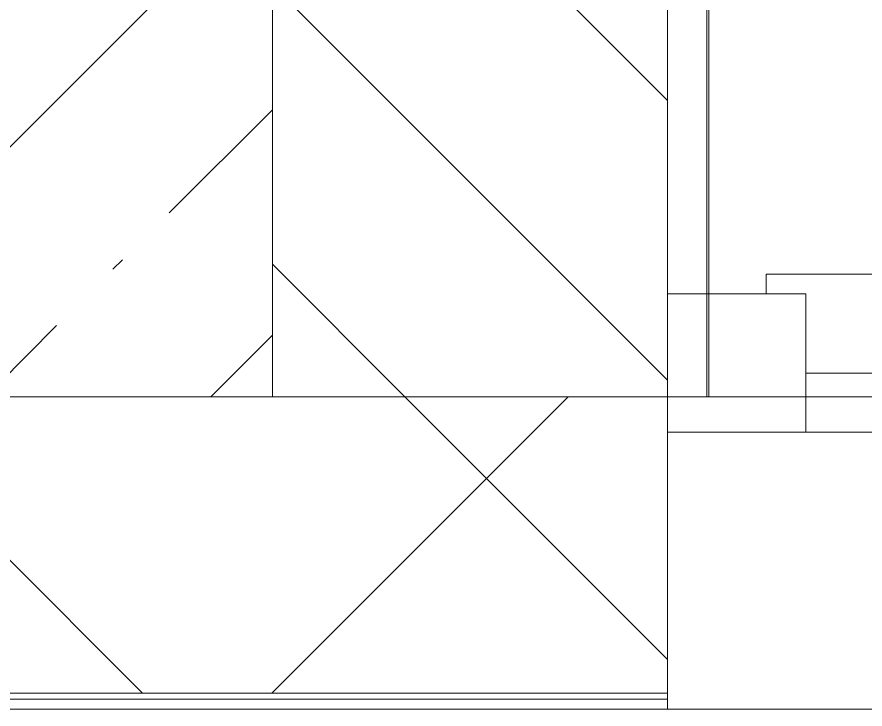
# Model space of a CAD drawing. Header units: millimetres. Extents: x -1178 to 415037, y -3506 to 42334.
# Drawn here: x 61280.7 to 61710, y -258 to 92.2 of the extents above; entities that cross this region are included whole.
import ezdxf

# ---------------------------------------------------------------- set-up
doc = ezdxf.new("R2010")
doc.units = ezdxf.units.MM
for name, color, linetype, lineweight in [('A-GLAZ', 7, 'Continuous', 9), ('A-GLAZ-1', 7, 'Continuous', 5), ('A-WALL', 7, 'Continuous', 5), ('S-COLS', 7, 'Continuous', 9), ('S-COLS-1', 7, 'Continuous', 5)]:
    doc.layers.add(name, color=color, linetype=linetype, lineweight=lineweight)
doc.layers.add('A-WALL-1', color=9, linetype='Continuous', lineweight=5, true_color=0x808080)
doc.layers.add('A-WALL-FNSH-1', color=9, linetype='Continuous', lineweight=5, true_color=0x808080)

# ---------------------------------------------------------------- blocks, each defined once
blk = doc.blocks.new('BSC_Колонна _Прямоугольная - 500х500-V11-Объем проектирования 1 этажа')
at = {"layer": 'S-COLS-1'}
h = blk.add_hatch(dxfattribs=at)
h.set_pattern_fill('FP_15', color=256, style=0, pattern_type=2)
h.set_pattern_definition([(45, (-61160, -150), (-114.04925, 114.04925), []), (45, (-61045.95, -150), (-114.04925, 114.04925), [201.613, -40.323, 6.706, -33.617])])
h.paths.add_polyline_path([(-250, -250), (250, -250), (250, 250), (-250, 250), (-250, -157.27)])
for p, q in [((250, -250), (250, 250)), ((-250, -250), (250, -250))]:
    blk.add_line(p, q, dxfattribs=at)
blk = doc.blocks.new('120_Окно_СКБ_2Ст - 120_Окно_СКБ_2Ст 2100х2500 _мал створка справа_-V25-Объем проектирования 1 этажа')
at = {"layer": 'A-GLAZ'}
for p, q in [((980, -127), (980, -57)), ((980, -57), (1050, -57)), ((1050, -57), (1050, -127)), ((980, -87), (220, -87)), ((980, -127), (980, -87)), ((1050, -127), (980, -127)), ((1000, -127), (980, -127)), ((1000, -137), (1000, -127)), ((200, -137), (1000, -137)), ((1000, -137), (200, -137))]:
    blk.add_line(p, q, dxfattribs=at)
at = {"layer": 'A-GLAZ-1'}
for p, q in [((1050, -57), (-1050, -57)), ((1000, -127), (1030, -127))]:
    blk.add_line(p, q, dxfattribs=at)

msp = doc.modelspace()

# ---------------------------------------------------------------- hatches: boundary and pattern name
at = {"layer": 'A-WALL'}
h = msp.add_hatch(dxfattribs=at)
h.set_pattern_fill('FP_2', color=256, style=0, pattern_type=2)
h.set_pattern_definition([(135, (0, 0), (-70.71068, -70.71068), [])])
h.paths.add_polyline_path([(56910, -100), (57160, -100), (57160, 100), (56910, 100), (56910, -7.27)])
h.paths.add_polyline_path([(47910, -100), (48160, -100), (48159.18, 100), (47910, 100), (47910, -7.27)])
h.paths.add_polyline_path([(49060, -100), (49771.54, -100), (49771.54, 100), (49060, 100), (49060, -7.27)])
h.paths.add_polyline_path([(51871.54, -100), (51910, -100), (51910, 100), (51871.54, 100), (51871.54, -7.27)])
h.paths.add_polyline_path([(52410, -100), (53310, -100), (53310, 100), (52410, 100), (52410, -25.13)])
h.paths.add_polyline_path([(59260, -100), (60010, -100), (60010, 100), (59260, 100), (59260, -7.27)])
h.paths.add_polyline_path([(61410, -100), (61610, -100), (61610, 100), (61410, 100), (61410, -7.27)])
h.paths.add_polyline_path([(65160, -100), (65410, -100), (65410, 100), (65160, 100), (65160, -7.27)])
h.paths.add_polyline_path([(64260, -100), (64260, 100), (63710, 100), (63710, -100)])
h = msp.add_hatch(dxfattribs=at)
h.set_pattern_fill('FP_24', color=256, style=0, pattern_type=2)
h.set_pattern_definition([(45, (0, 0), (-141.42136, 141.42136), []), (135, (0, 0), (-141.42136, -141.42136), [])])
h.paths.add_polyline_path([(75692.06, -250), (75700, -250), (75700, -100), (73980, -100), (73980, -250), (75480, -250)])
h.paths.add_polyline_path([(70660, -250), (70660, -100), (67060, -100), (67060, -250), (69821.35, -250)])
h.paths.add_polyline_path([(72236.07, -250), (72280, -250), (72280, -100), (71560, -101.79), (71560, -250), (72080, -250)])
h.paths.add_polyline_path([(65160, -250), (66160, -250), (66160, -100), (65160, -100), (65160, -118)])
h.paths.add_polyline_path([(63710, -250), (64260, -250), (64260, -100), (63710, -100), (63710, -121.31)])
h.paths.add_polyline_path([(60910, -250), (61610, -250), (61610, -100), (60910, -100), (60910, -128.27)])
h.paths.add_polyline_path([(60010, -250), (60010, -100), (59260, -100), (59260, -250)])
h.paths.add_polyline_path([(57160, -250), (57160, -100), (56410, -100), (56410, -250)])
h.paths.add_polyline_path([(53310, -250), (53310, -100), (51871.54, -100), (51871.54, -250)])
h.paths.add_polyline_path([(49771.54, -250), (49771.54, -100), (49060, -100), (49060, -250), (49190.71, -250)])
h.paths.add_polyline_path([(48160, -250), (48160, -100), (47410, -100), (47410, -250)])
h.paths.add_polyline_path([(44310, -250), (44310, -100), (42737.54, -100), (42737.54, -250)])
h.paths.add_polyline_path([(38875.4, -250), (39040, -250), (39040, -100), (37990, -100), (37990, -250)])
h.paths.add_polyline_path([(40637.54, -250), (40637.54, -100), (39940, -100), (39940, -250)])
h.paths.add_polyline_path([(36812.33, -250), (37090, -250), (37090, -100), (35970, -100), (35970, -250)])
h.paths.add_polyline_path([(33870, -250), (33870, -100), (33010, -100), (33010, -250)])
h.paths.add_polyline_path([(30210, -250), (30210, -100), (29209.74, -100), (29209.74, -250)])
h.paths.add_polyline_path([(28309.74, -250), (28309.74, -100), (27310, -100), (27310, -250)])
h.paths.add_polyline_path([(26410, -250), (26410, -100), (25435, -100), (25435, -250)])
h.paths.add_polyline_path([(22635, -250), (22635, -100), (21610, -100), (21610, -250)])
h.paths.add_polyline_path([(19360, -250), (20710, -250), (20710, -100), (19360, -100), (19360, -231.59)])
h.paths.add_polyline_path([(17260, -250), (17260, -100), (16510, -100), (16510, -250)])
h.paths.add_polyline_path([(14860, -250), (15610, -250), (15610, -100), (14860, -100), (14860, -242.78)])
h.paths.add_polyline_path([(12055.57, -250), (12760, -248), (12760, -100), (12010, -100), (12010, -250)])
h.paths.add_polyline_path([(7929.44, -250), (8259.74, -250), (8259.74, -100), (6830, -100), (6830, -250), (7660, -250)])
h.paths.add_polyline_path([(9159.74, -250), (9910, -250), (9910, -100), (9159.74, -100), (9159.74, -118)])
h.paths.add_polyline_path([(110, -250), (3730, -250), (3730, -100), (-260, -100), (-260, -250), (-110, -250)])

# ---------------------------------------------------------------- linework, layer by layer
for p, q in [((61610, -100), (61410, -100)), ((61630, -100), (63690, -100)), ((60910, -250), (61610, -250)), ((60910, -253), (61610, -253)), ((63710, -258), (61610, -258))]:
    msp.add_line(p, q, dxfattribs=at)
at = {"layer": 'A-WALL-1'}
for p, q in [((61610, 480), (61610, -250)), ((61630, -100), (61630, 100)), ((61610, -100), (61630, -100))]:
    msp.add_line(p, q, dxfattribs=at)
at = {"layer": 'A-WALL-FNSH-1'}
for p, q in [((61631, -100), (61631, 100)), ((61630, -100), (61631, -100)), ((61610, -258), (61610, -250)), ((60910, -258), (61610, -258))]:
    msp.add_line(p, q, dxfattribs=at)

# ---------------------------------------------------------------- block references
at = {"layer": 'A-GLAZ', "color": 3, "rotation": 180}
msp.add_blockref('120_Окно_СКБ_2Ст - 120_Окно_СКБ_2Ст 2100х2500 _мал створка справа_-V25-Объем проектирования 1 этажа', (62660, -175), dxfattribs=at)
at = {"layer": 'S-COLS'}
msp.add_blockref('BSC_Колонна _Прямоугольная - 500х500-V11-Объем проектирования 1 этажа', (61160, 150), dxfattribs=at)

doc.saveas('drawing.dxf')
